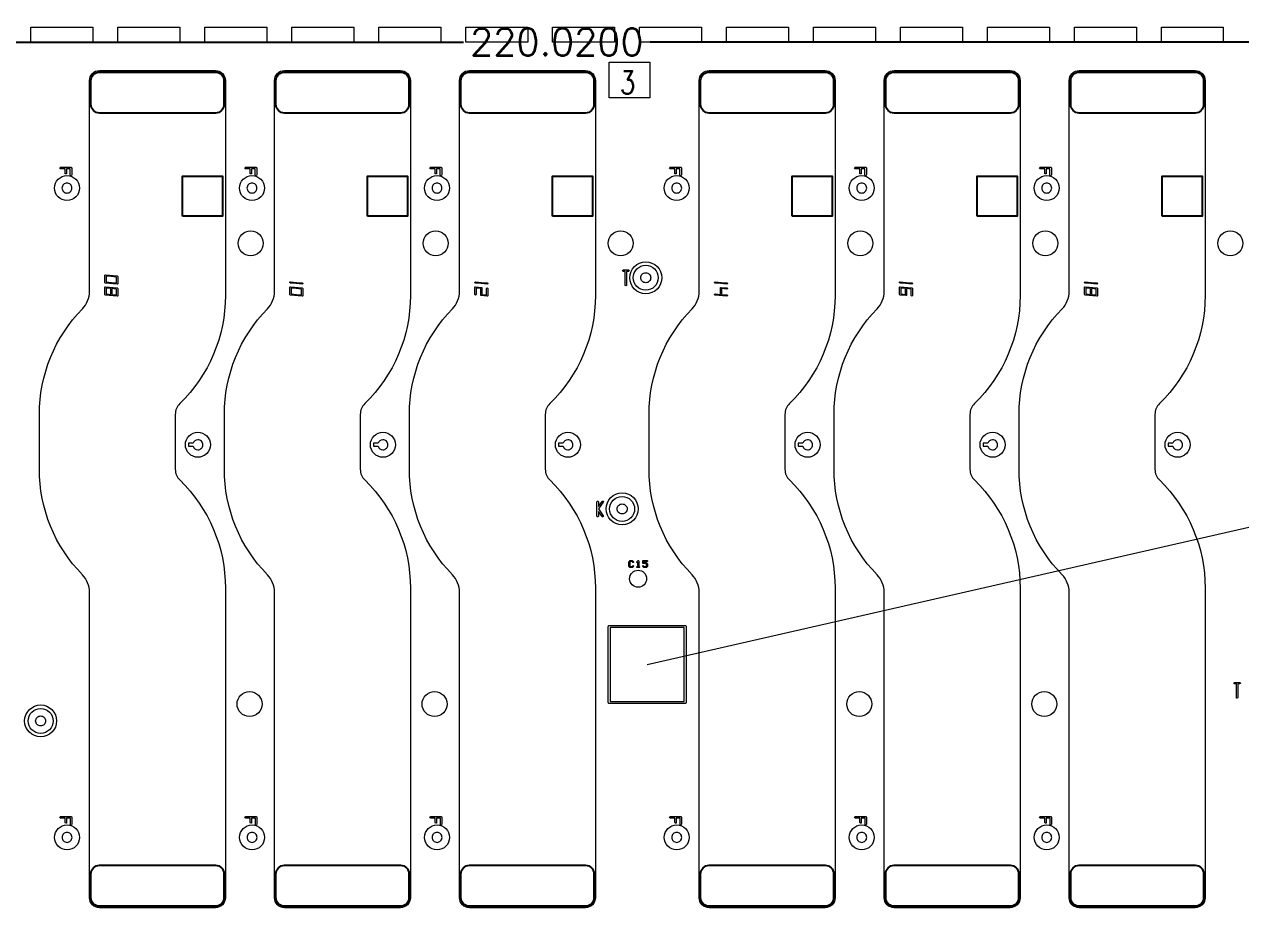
# Model space of a CAD drawing. Extents: x 2864 to 3941, y 2420 to 3182.
# Drawn here: x 3085.6 to 3207.3, y 2763.1 to 2851.6 of the extents above; entities that cross this region are included whole.
import ezdxf
from ezdxf.enums import TextEntityAlignment as Align

# ---------------------------------------------------------------- set-up
doc = ezdxf.new("R2010")
doc.units = 0
doc.layers.get('0').update_dxf_attribs({"lineweight": 0})
doc.layers.get('Defpoints').update_dxf_attribs({"lineweight": 0})
for name, color, linetype in [('barcodea-t_layer0', 1, 'Continuous'), ('susa-t_layer1', 2, 'Continuous'), ('序號', 1, 'Continuous')]:
    doc.layers.add(name, color=color, linetype=linetype)
doc.layers.add('備註', color=1, linetype='Continuous', lineweight=0)
doc.layers.add('尺寸線', color=3, linetype='Continuous', lineweight=0)
doc.styles.get("Standard").update_dxf_attribs({"font": 'SIMPLEX.SHX', "height": 2.7})
doc.dimstyles.get("Standard").update_dxf_attribs({"dimtxt": 6, "dimasz": 0.18, "dimexe": 0.18, "dimexo": 0.0625, "dimgap": 0.09, "dimtad": 0, "dimtih": 1, "dimtoh": 1, "dimdec": 4, "dimzin": 0, "dimdsep": 46, "dimtxsty": 'Standard', "dimcen": 0.09, "dimadec": 0, "dimazin": 0, "dimtfac": 1, "dimtdec": 4, "dimtofl": 0, "dimtmove": 0, "dimatfit": 3, "dimfxl": 0, "dimtolj": 1, "dimtzin": 0, "dimarcsym": 0})

# ---------------------------------------------------------------- blocks, each defined once
blk = doc.blocks.new('*D17')
at = {"layer": 'Defpoints', "color": 0, "linetype": 'Continuous'}
for p in [(3248.92, 2849.78), (3028.9, 2835.16), (3248.92, 2835.16)]:
    blk.add_point(p, dxfattribs=at)
at = {"layer": '尺寸線', "color": 0, "linetype": 'Continuous', "lineweight": -2}
for p, q in [((3028.9, 2835.22), (3028.9, 2849.96)), ((3029.08, 2849.78), (3129.56, 2849.78)), ((3248.74, 2849.78), (3148.26, 2849.78)), ((3248.92, 2835.22), (3248.92, 2849.96))]:
    blk.add_line(p, q, dxfattribs=at)
at = {"layer": '尺寸線', "color": 0, "linetype": 'Continuous'}
for points in [[(3029.08, 2849.81), (3029.08, 2849.75), (3028.9, 2849.78)], [(3248.74, 2849.75), (3248.74, 2849.81), (3248.92, 2849.78)]]:
    blk.add_solid(points, dxfattribs=at)
at = {"layer": '尺寸線', "color": 0, "linetype": 'Continuous', "insert": (3138.91, 2849.78), "char_height": 2.7, "attachment_point": 5}
blk.add_mtext('\\A1;220.0200', dxfattribs=at)

msp = doc.modelspace()

# ---------------------------------------------------------------- linework, layer by layer
at = {"linetype": 'Continuous'}
for points in [[(3086.29397, 2849.78466), (3086.29397, 2851.28466), (3092.49397, 2851.28466), (3092.49397, 2849.78466)], [(3094.99397, 2849.78466), (3094.99397, 2851.28466), (3101.19397, 2851.28466), (3101.19397, 2849.78466)], [(3103.69397, 2849.78466), (3103.69397, 2851.28466), (3109.89397, 2851.28466), (3109.89397, 2849.78466)], [(3112.39397, 2849.78466), (3112.39397, 2851.28466), (3118.59397, 2851.28466), (3118.59397, 2849.78466)], [(3121.09397, 2849.78466), (3121.09397, 2851.28466), (3127.29397, 2851.28466), (3127.29397, 2849.78466)], [(3129.79397, 2849.78466), (3129.79397, 2851.28466), (3135.99397, 2851.28466), (3135.99397, 2849.78466)], [(3138.49397, 2849.78466), (3138.49397, 2851.28466), (3144.69397, 2851.28466), (3144.69397, 2849.78466)], [(3147.19397, 2849.78466), (3147.19397, 2851.28466), (3153.39397, 2851.28466), (3153.39397, 2849.78466)], [(3155.89397, 2849.78466), (3155.89397, 2851.28466), (3162.09397, 2851.28466), (3162.09397, 2849.78466)], [(3164.59397, 2849.78466), (3164.59397, 2851.28466), (3170.79397, 2851.28466), (3170.79397, 2849.78466)], [(3173.29397, 2849.78466), (3173.29397, 2851.28466), (3179.49397, 2851.28466), (3179.49397, 2849.78466)], [(3181.99397, 2849.78466), (3181.99397, 2851.28466), (3188.19397, 2851.28466), (3188.19397, 2849.78466)], [(3190.69397, 2849.78466), (3190.69397, 2851.28466), (3196.89397, 2851.28466), (3196.89397, 2849.78466)], [(3199.39397, 2849.78466), (3199.39397, 2851.28466), (3205.59397, 2851.28466), (3205.59397, 2849.78466)], [(3093.80783, 2825.76405), (3094.34285, 2825.71209), (3094.86627, 2825.66126), (3094.86627, 2826.24162), (3094.33125, 2826.29358), (3093.80783, 2826.3444)], [(3093.80783, 2824.56405), (3094.27705, 2824.51848), (3094.27705, 2825.09884), (3093.80783, 2825.14441)], [(3094.39705, 2824.50683), (3094.86627, 2824.46126), (3094.86627, 2825.04162), (3094.39705, 2825.08719)], [(3112.31783, 2824.56405), (3112.85285, 2824.51209), (3113.37627, 2824.46126), (3113.37627, 2825.04162), (3112.84125, 2825.09357), (3112.31783, 2825.14441)], [(3173.31783, 2824.56405), (3173.78705, 2824.51848), (3173.78705, 2825.09884), (3173.31783, 2825.14441)], [(3191.82783, 2824.56405), (3192.29705, 2824.51848), (3192.29705, 2825.09884), (3191.82783, 2825.14441)], [(3192.41705, 2824.50683), (3192.88627, 2824.46126), (3192.88627, 2825.04162), (3192.41705, 2825.08719)], [(3144.26282, 2783.75688), (3151.66282, 2783.75688), (3151.66282, 2791.15688), (3144.26282, 2791.15688)]]:
    msp.add_lwpolyline(points, close=True, dxfattribs=at)
for points in [[(3087.1358, 2807.00314), (3087.1358, 2812.503, -0.196007), (3091.43961, 2823.06029, 0.196009), (3092.1523, 2824.80803), (3092.1523, 2845.92457, -0.414215), (3093.1523, 2846.92457), (3104.75222, 2846.92457, -0.414215), (3105.75222, 2845.92457), (3105.75222, 2824.3935, -0.202321), (3101.18872, 2813.57704, 0.202214), (3100.73572, 2812.503), (3100.73572, 2807.00314, 0.202309), (3101.18911, 2805.92872, -0.202312), (3105.75222, 2795.11264), (3105.75222, 2764.10457, -0.414215), (3104.75222, 2763.10457), (3093.1523, 2763.10457, -0.414215), (3092.1523, 2764.10457), (3092.1523, 2794.69811, 0.196013), (3091.43958, 2796.44588, -0.196007)], [(3105.6458, 2807.00314), (3105.6458, 2812.503, -0.196007), (3109.94961, 2823.06029, 0.196009), (3110.6623, 2824.80803), (3110.6623, 2845.92457, -0.414215), (3111.6623, 2846.92457), (3123.26222, 2846.92457, -0.414215), (3124.26222, 2845.92457), (3124.26222, 2824.3935, -0.202321), (3119.69872, 2813.57704, 0.202214), (3119.24572, 2812.503), (3119.24572, 2807.00314, 0.202309), (3119.69911, 2805.92872, -0.202312), (3124.26222, 2795.11264), (3124.26222, 2764.10457, -0.414215), (3123.26222, 2763.10457), (3111.6623, 2763.10457, -0.414215), (3110.6623, 2764.10457), (3110.6623, 2794.69811, 0.196013), (3109.94958, 2796.44588, -0.196007)], [(3124.1558, 2807.00314), (3124.1558, 2812.503, -0.196007), (3128.45961, 2823.06029, 0.196009), (3129.1723, 2824.80803), (3129.1723, 2845.92457, -0.414215), (3130.1723, 2846.92457), (3141.77222, 2846.92457, -0.414215), (3142.77222, 2845.92457), (3142.77222, 2824.3935, -0.202321), (3138.20872, 2813.57704, 0.202214), (3137.75572, 2812.503), (3137.75572, 2807.00314, 0.202309), (3138.20911, 2805.92872, -0.202312), (3142.77222, 2795.11264), (3142.77222, 2764.10457, -0.414215), (3141.77222, 2763.10457), (3130.1723, 2763.10457, -0.414215), (3129.1723, 2764.10457), (3129.1723, 2794.69811, 0.196013), (3128.45958, 2796.44588, -0.196007)], [(3148.1358, 2807.00314), (3148.1358, 2812.503, -0.196007), (3152.43961, 2823.06029, 0.196009), (3153.1523, 2824.80803), (3153.1523, 2845.92457, -0.414215), (3154.1523, 2846.92457), (3165.75222, 2846.92457, -0.414215), (3166.75222, 2845.92457), (3166.75222, 2824.3935, -0.202321), (3162.18873, 2813.57704, 0.202214), (3161.73572, 2812.503), (3161.73572, 2807.00314, 0.202309), (3162.18911, 2805.92872, -0.202312), (3166.75222, 2795.11264), (3166.75222, 2764.10457, -0.414215), (3165.75222, 2763.10457), (3154.1523, 2763.10457, -0.414215), (3153.1523, 2764.10457), (3153.1523, 2794.69811, 0.196013), (3152.43958, 2796.44588, -0.196007)], [(3166.6458, 2807.00314), (3166.6458, 2812.503, -0.196007), (3170.94961, 2823.06029, 0.196009), (3171.6623, 2824.80803), (3171.6623, 2845.92457, -0.414215), (3172.6623, 2846.92457), (3184.26223, 2846.92457, -0.414215), (3185.26222, 2845.92457), (3185.26222, 2824.3935, -0.202321), (3180.69873, 2813.57704, 0.202214), (3180.24572, 2812.503), (3180.24572, 2807.00314, 0.202309), (3180.69911, 2805.92872, -0.202312), (3185.26222, 2795.11264), (3185.26222, 2764.10457, -0.414215), (3184.26223, 2763.10457), (3172.6623, 2763.10457, -0.414215), (3171.6623, 2764.10457), (3171.6623, 2794.69811, 0.196013), (3170.94958, 2796.44588, -0.196007)], [(3185.1558, 2807.00314), (3185.1558, 2812.503, -0.196007), (3189.45961, 2823.06029, 0.196009), (3190.1723, 2824.80803), (3190.1723, 2845.92457, -0.414215), (3191.1723, 2846.92457), (3202.77222, 2846.92457, -0.414215), (3203.77222, 2845.92457), (3203.77222, 2824.3935, -0.202321), (3199.20872, 2813.57704, 0.202214), (3198.75572, 2812.503), (3198.75572, 2807.00314, 0.202309), (3199.20911, 2805.92872, -0.202312), (3203.77222, 2795.11264), (3203.77222, 2764.10457, -0.414215), (3202.77222, 2763.10457), (3191.1723, 2763.10457, -0.414215), (3190.1723, 2764.10457), (3190.1723, 2794.69811, 0.196013), (3189.45958, 2796.44588, -0.196007)], [(3089.26346, 2837.09038, -1), (3089.26346, 2837.24038), (3089.78499, 2837.24038), (3090.30651, 2837.24038, -0.414241), (3090.38151, 2837.16538), (3090.38151, 2836.47001, -1), (3090.23151, 2836.47001), (3090.23151, 2837.09038), (3089.85998, 2837.09038), (3089.85998, 2836.64386, -1), (3089.70998, 2836.64386), (3089.70998, 2837.09038)], [(3107.77346, 2837.09038, -1), (3107.77346, 2837.24038), (3108.29498, 2837.24038), (3108.81651, 2837.24038, -0.414241), (3108.89151, 2837.16538), (3108.89151, 2836.47001, -1), (3108.74151, 2836.47001), (3108.74151, 2837.09038), (3108.36998, 2837.09038), (3108.36998, 2836.64386, -1), (3108.21998, 2836.64386), (3108.21998, 2837.09038)], [(3126.28346, 2837.09038, -1), (3126.28346, 2837.24038), (3126.80499, 2837.24038), (3127.32651, 2837.24038, -0.414241), (3127.40151, 2837.16538), (3127.40151, 2836.47001, -1), (3127.25151, 2836.47001), (3127.25151, 2837.09038), (3126.87999, 2837.09038), (3126.87999, 2836.64386, -1), (3126.72998, 2836.64386), (3126.72998, 2837.09038)], [(3150.26346, 2837.09038, -1), (3150.26346, 2837.24038), (3150.78498, 2837.24038), (3151.30651, 2837.24038, -0.414241), (3151.38151, 2837.16538), (3151.38151, 2836.47001, -1), (3151.23151, 2836.47001), (3151.23151, 2837.09038), (3150.85998, 2837.09038), (3150.85998, 2836.64386, -1), (3150.70999, 2836.64386), (3150.70999, 2837.09038)], [(3168.77346, 2837.09038, -1), (3168.77346, 2837.24038), (3169.29499, 2837.24038), (3169.81651, 2837.24038, -0.414241), (3169.89151, 2837.16538), (3169.89151, 2836.47001, -1), (3169.74151, 2836.47001), (3169.74151, 2837.09038), (3169.36998, 2837.09038), (3169.36998, 2836.64386, -1), (3169.21998, 2836.64386), (3169.21998, 2837.09038)], [(3187.28346, 2837.09038, -1), (3187.28346, 2837.24038), (3187.80498, 2837.24038), (3188.32651, 2837.24038, -0.414241), (3188.40151, 2837.16538), (3188.40151, 2836.47001, -1), (3188.25151, 2836.47001), (3188.25151, 2837.09038), (3187.87999, 2837.09038), (3187.87999, 2836.64386, -1), (3187.72999, 2836.64386), (3187.72999, 2837.09038)], [(3089.40203, 2835.15833, 0.414217), (3089.90203, 2834.65834, 0.414217), (3090.40203, 2835.15833, 0.414217), (3089.90203, 2835.65833, 0.414217)], [(3107.91203, 2835.15833, 0.414217), (3108.41203, 2834.65834, 0.414217), (3108.91203, 2835.15833, 0.414217), (3108.41203, 2835.65833, 0.414217)], [(3126.42203, 2835.15833, 0.414217), (3126.92203, 2834.65834, 0.414217), (3127.42203, 2835.15833, 0.414217), (3126.92203, 2835.65833, 0.414217)], [(3150.40203, 2835.15833, 0.414217), (3150.90203, 2834.65834, 0.414217), (3151.40203, 2835.15833, 0.414217), (3150.90203, 2835.65833, 0.414217)], [(3168.91203, 2835.15833, 0.414217), (3169.41203, 2834.65834, 0.414217), (3169.91203, 2835.15833, 0.414217), (3169.41203, 2835.65833, 0.414217)], [(3187.42203, 2835.15833, 0.414217), (3187.92203, 2834.65834, 0.414217), (3188.42203, 2835.15833, 0.414217), (3187.92203, 2835.65833, 0.414217)], [(3107.02894, 2829.62883, -0.414215), (3108.27894, 2830.87883, -0.414215), (3109.52894, 2829.62883, -0.414215), (3108.27894, 2828.37883, -0.414215)], [(3125.53894, 2829.62883, -0.414215), (3126.78894, 2830.87883, -0.414215), (3128.03894, 2829.62883, -0.414215), (3126.78894, 2828.37883, -0.414215)], [(3144.04894, 2829.62883, -0.414215), (3145.29894, 2830.87883, -0.414215), (3146.54894, 2829.62883, -0.414215), (3145.29894, 2828.37883, -0.414215)], [(3168.02894, 2829.62883, -0.414215), (3169.27894, 2830.87883, -0.414215), (3170.52894, 2829.62883, -0.414215), (3169.27894, 2828.37883, -0.414215)], [(3186.53894, 2829.62883, -0.414215), (3187.78894, 2830.87883, -0.414215), (3189.03894, 2829.62883, -0.414215), (3187.78894, 2828.37883, -0.414215)], [(3205.04894, 2829.62883, -0.414215), (3206.29894, 2830.87883, -0.414215), (3207.54894, 2829.62883, -0.414215), (3206.29894, 2828.37883, -0.414215)], [(3093.68783, 2825.70993), (3093.68783, 2826.41017, -0.444611), (3093.75363, 2826.47023), (3094.93207, 2826.3558, -0.387811), (3094.98627, 2826.29573), (3094.98627, 2825.59549, -0.444611), (3094.92047, 2825.53543), (3093.74203, 2825.64987, -0.387811)], [(3145.56952, 2826.81906, -1), (3145.56952, 2826.96905), (3145.81786, 2826.96905), (3146.06621, 2826.96905, -1), (3146.06621, 2826.81906), (3145.89286, 2826.81906), (3145.89286, 2825.45366, -1), (3145.74286, 2825.45366), (3145.74286, 2826.81906)], [(3147.30854, 2826.17914, -0.414217), (3147.80854, 2826.67914, -0.414217), (3148.30854, 2826.17914, -0.414217), (3147.80854, 2825.67914, -0.414217)], [(3093.68783, 2824.50993), (3093.68783, 2825.21017, -0.444611), (3093.75363, 2825.27023), (3094.93207, 2825.1558, -0.387811), (3094.98627, 2825.09573), (3094.98627, 2824.3955, -0.444611), (3094.92047, 2824.33543), (3093.74203, 2824.44987, -0.387811)], [(3112.25203, 2825.64987, -1), (3112.26363, 2825.76931), (3112.85285, 2825.71209), (3113.44207, 2825.65487, -1), (3113.43047, 2825.53543), (3112.84125, 2825.59265)], [(3112.19783, 2824.50993), (3112.19783, 2825.21017, -0.444611), (3112.26363, 2825.27023), (3113.44207, 2825.1558, -0.387811), (3113.49627, 2825.09573), (3113.49627, 2824.3955, -0.444611), (3113.43047, 2824.33543), (3112.25203, 2824.44987, -0.387811)], [(3130.76203, 2825.64987, -1), (3130.77363, 2825.76931), (3131.36285, 2825.71209), (3131.95207, 2825.65487, -1), (3131.94047, 2825.53543), (3131.35125, 2825.59265)], [(3130.70783, 2824.50959), (3130.70783, 2825.21017, -0.444611), (3130.77363, 2825.27023), (3131.36285, 2825.21302, -0.387811), (3131.41705, 2825.15295), (3131.41705, 2824.50683), (3131.88627, 2824.46126), (3131.88627, 2825.09608, -1), (3132.00627, 2825.09608), (3132.00627, 2824.3955, -0.444611), (3131.94047, 2824.33543), (3131.35125, 2824.39265, -0.387811), (3131.29705, 2824.45271), (3131.29705, 2825.09884), (3130.82783, 2825.14441), (3130.82783, 2824.50959, -1)], [(3154.74203, 2825.64987, -1), (3154.75363, 2825.76931), (3155.34285, 2825.71209), (3155.93207, 2825.65487, -1), (3155.92047, 2825.53543), (3155.33125, 2825.59265)], [(3154.74203, 2824.44987, -1), (3154.75363, 2824.56931), (3155.27705, 2824.51848), (3155.27705, 2825.15295, -0.444611), (3155.34285, 2825.21302), (3155.93207, 2825.1558, -1), (3155.92047, 2825.03636), (3155.39705, 2825.08719), (3155.39705, 2824.50683), (3155.93207, 2824.45487, -1), (3155.92047, 2824.33543)], [(3173.25203, 2825.64987, -1), (3173.26363, 2825.76931), (3173.85285, 2825.71209), (3174.44207, 2825.65487, -1), (3174.43047, 2825.53543), (3173.84125, 2825.59265)], [(3173.19783, 2824.50993), (3173.19783, 2825.21017, -0.444611), (3173.26363, 2825.27023), (3174.44207, 2825.1558, -0.387811), (3174.49627, 2825.09573), (3174.49627, 2824.39515, -1), (3174.37627, 2824.39515), (3174.37627, 2825.04162), (3173.90705, 2825.08719), (3173.90705, 2824.45271, -0.444611), (3173.84125, 2824.39265), (3173.25203, 2824.44987, -0.387811)], [(3191.76203, 2825.64987, -1), (3191.77363, 2825.76931), (3192.36285, 2825.71209), (3192.95207, 2825.65487, -1), (3192.94047, 2825.53543), (3192.35125, 2825.59265)], [(3191.70783, 2824.50993), (3191.70783, 2825.21017, -0.444611), (3191.77363, 2825.27023), (3192.95207, 2825.1558, -0.387811), (3193.00627, 2825.09573), (3193.00627, 2824.3955, -0.444611), (3192.94047, 2824.33543), (3191.76203, 2824.44987, -0.387811)], [(3101.74776, 2809.45611, -0.414215), (3102.99776, 2810.70611, -0.414215), (3104.24776, 2809.45611, -0.414215), (3102.99776, 2808.2061, -0.414215)], [(3120.25776, 2809.45611, -0.414215), (3121.50776, 2810.70611, -0.414215), (3122.75776, 2809.45611, -0.414215), (3121.50776, 2808.2061, -0.414215)], [(3138.76776, 2809.45611, -0.414215), (3140.01776, 2810.70611, -0.414215), (3141.26776, 2809.45611, -0.414215), (3140.01776, 2808.2061, -0.414215)], [(3162.74776, 2809.45611, -0.414215), (3163.99776, 2810.70611, -0.414215), (3165.24776, 2809.45611, -0.414215), (3163.99776, 2808.2061, -0.414215)], [(3181.25776, 2809.45611, -0.414215), (3182.50776, 2810.70611, -0.414215), (3183.75776, 2809.45611, -0.414215), (3182.50776, 2808.2061, -0.414215)], [(3199.76776, 2809.45611, -0.414215), (3201.01776, 2810.70611, -0.414215), (3202.26776, 2809.45611, -0.414215), (3201.01776, 2808.2061, -0.414215)], [(3102.04662, 2809.3061), (3102.52079, 2809.3061, 0.327544), (3102.99776, 2808.95611, 0.414217), (3103.49776, 2809.45611, 0.414217), (3102.99776, 2809.95611, 0.327542), (3102.52079, 2809.60611), (3102.04662, 2809.60611)], [(3120.55661, 2809.3061), (3121.03079, 2809.3061, 0.327544), (3121.50776, 2808.95611, 0.414217), (3122.00776, 2809.45611, 0.414217), (3121.50776, 2809.95611, 0.327542), (3121.03079, 2809.60611), (3120.55661, 2809.60611)], [(3139.06662, 2809.3061), (3139.54079, 2809.3061, 0.327544), (3140.01776, 2808.95611, 0.414217), (3140.51776, 2809.45611, 0.414217), (3140.01776, 2809.95611, 0.327542), (3139.54079, 2809.60611), (3139.06662, 2809.60611)], [(3163.04662, 2809.3061), (3163.52079, 2809.3061, 0.327544), (3163.99776, 2808.95611, 0.414217), (3164.49776, 2809.45611, 0.414217), (3163.99776, 2809.95611, 0.327542), (3163.52079, 2809.60611), (3163.04662, 2809.60611)], [(3181.55661, 2809.3061), (3182.03079, 2809.3061, 0.327544), (3182.50776, 2808.95611, 0.414217), (3183.00776, 2809.45611, 0.414217), (3182.50776, 2809.95611, 0.327542), (3182.03079, 2809.60611), (3181.55661, 2809.60611)], [(3200.06662, 2809.3061), (3200.54079, 2809.3061, 0.327544), (3201.01776, 2808.95611, 0.414217), (3201.51776, 2809.45611, 0.414217), (3201.01776, 2809.95611, 0.327542), (3200.54079, 2809.60611), (3200.06662, 2809.60611)], [(3144.94397, 2803.03466, -0.414217), (3145.44397, 2803.53466, -0.414217), (3145.94397, 2803.03466, -0.414217), (3145.44397, 2802.53466, -0.414217)], [(3146.10173, 2797.31114), (3146.10173, 2797.70849, -0.200121), (3146.11653, 2797.744), (3146.21556, 2797.84303, -0.200121), (3146.25107, 2797.85783), (3146.44975, 2797.85783, -0.200121), (3146.48525, 2797.84303), (3146.58444, 2797.74385, -1), (3146.51373, 2797.67313), (3146.42904, 2797.75783), (3146.27178, 2797.75783), (3146.20173, 2797.68778), (3146.20173, 2797.33185), (3146.27178, 2797.2618), (3146.42904, 2797.2618), (3146.51373, 2797.34649, -1), (3146.58444, 2797.27578), (3146.48525, 2797.1766, -0.200121), (3146.44975, 2797.1618), (3146.25107, 2797.1618, -0.200121), (3146.21556, 2797.1766), (3146.11653, 2797.27563, -0.200121)], [(3147.50173, 2797.60915), (3147.50173, 2797.80783, -0.414253), (3147.55173, 2797.85783), (3147.94908, 2797.85783, -1), (3147.94908, 2797.75783), (3147.60173, 2797.75783), (3147.60173, 2797.65915), (3147.84975, 2797.65915, -0.200121), (3147.88525, 2797.64435), (3147.98428, 2797.54533, -0.200121), (3147.99908, 2797.50981), (3147.99908, 2797.31114, -0.200121), (3147.98428, 2797.27563), (3147.88525, 2797.1766, -0.200121), (3147.84975, 2797.1618), (3147.65107, 2797.1618, -0.200121), (3147.61556, 2797.1766), (3147.51638, 2797.27578, -1), (3147.58709, 2797.34649), (3147.67178, 2797.2618), (3147.82903, 2797.2618), (3147.89908, 2797.33185), (3147.89908, 2797.48911), (3147.82903, 2797.55915), (3147.55173, 2797.55915, -0.414253)], [(3146.19516, 2796.04516, -0.414215), (3147.04516, 2796.89516, -0.414215), (3147.89516, 2796.04516, -0.414215), (3147.04516, 2795.19516, -0.414215)], [(3144.06282, 2783.65688), (3144.06282, 2791.25688, -0.414228), (3144.16282, 2791.35688), (3151.76282, 2791.35688, -0.414228), (3151.86282, 2791.25688), (3151.86282, 2783.65688, -0.414228), (3151.76282, 2783.55688), (3144.16282, 2783.55688, -0.414228)], [(3106.91973, 2783.49174, -0.414215), (3108.16973, 2784.74173, -0.414215), (3109.41973, 2783.49174, -0.414215), (3108.16973, 2782.24174, -0.414215)], [(3125.42973, 2783.49174, -0.414215), (3126.67973, 2784.74173, -0.414215), (3127.92973, 2783.49174, -0.414215), (3126.67973, 2782.24174, -0.414215)], [(3167.91973, 2783.49174, -0.414215), (3169.16973, 2784.74173, -0.414215), (3170.41973, 2783.49174, -0.414215), (3169.16973, 2782.24174, -0.414215)], [(3186.42973, 2783.49174, -0.414215), (3187.67973, 2784.74173, -0.414215), (3188.92973, 2783.49174, -0.414215), (3187.67973, 2782.24174, -0.414215)], [(3206.72582, 2785.51586, -1), (3206.72582, 2785.66586), (3206.97416, 2785.66586), (3207.22251, 2785.66586, -1), (3207.22251, 2785.51586), (3207.04916, 2785.51586), (3207.04916, 2784.15046, -1), (3206.89916, 2784.15046), (3206.89916, 2785.51586)], [(3086.76682, 2781.80414, -0.414217), (3087.26682, 2782.30414, -0.414217), (3087.76682, 2781.80414, -0.414217), (3087.26682, 2781.30414, -0.414217)], [(3089.2689, 2772.07693, -1), (3089.2689, 2772.22693), (3089.79042, 2772.22693), (3090.31195, 2772.22693, -0.414241), (3090.38695, 2772.15194), (3090.38695, 2771.45657, -1), (3090.23695, 2771.45657), (3090.23695, 2772.07693), (3089.86542, 2772.07693), (3089.86542, 2771.63041, -1), (3089.71542, 2771.63041), (3089.71542, 2772.07693)], [(3107.7789, 2772.07693, -1), (3107.7789, 2772.22693), (3108.30042, 2772.22693), (3108.82195, 2772.22693, -0.414241), (3108.89695, 2772.15194), (3108.89695, 2771.45657, -1), (3108.74695, 2771.45657), (3108.74695, 2772.07693), (3108.37542, 2772.07693), (3108.37542, 2771.63041, -1), (3108.22543, 2771.63041), (3108.22543, 2772.07693)], [(3126.2889, 2772.07693, -1), (3126.2889, 2772.22693), (3126.81042, 2772.22693), (3127.33195, 2772.22693, -0.414241), (3127.40695, 2772.15194), (3127.40695, 2771.45657, -1), (3127.25695, 2771.45657), (3127.25695, 2772.07693), (3126.88543, 2772.07693), (3126.88543, 2771.63041, -1), (3126.73543, 2771.63041), (3126.73543, 2772.07693)], [(3150.2689, 2772.07693, -1), (3150.2689, 2772.22693), (3150.79043, 2772.22693), (3151.31195, 2772.22693, -0.414241), (3151.38695, 2772.15194), (3151.38695, 2771.45657, -1), (3151.23695, 2771.45657), (3151.23695, 2772.07693), (3150.86542, 2772.07693), (3150.86542, 2771.63041, -1), (3150.71542, 2771.63041), (3150.71542, 2772.07693)], [(3168.7789, 2772.07693, -1), (3168.7789, 2772.22693), (3169.30043, 2772.22693), (3169.82195, 2772.22693, -0.414241), (3169.89695, 2772.15194), (3169.89695, 2771.45657, -1), (3169.74695, 2771.45657), (3169.74695, 2772.07693), (3169.37542, 2772.07693), (3169.37542, 2771.63041, -1), (3169.22543, 2771.63041), (3169.22543, 2772.07693)], [(3187.2889, 2772.07693, -1), (3187.2889, 2772.22693), (3187.81042, 2772.22693), (3188.33195, 2772.22693, -0.414241), (3188.40695, 2772.15194), (3188.40695, 2771.45657, -1), (3188.25695, 2771.45657), (3188.25695, 2772.07693), (3187.88543, 2772.07693), (3187.88543, 2771.63041, -1), (3187.73542, 2771.63041), (3187.73542, 2772.07693)], [(3089.40747, 2770.14489, 0.414217), (3089.90747, 2769.64489, 0.414217), (3090.40747, 2770.14489, 0.414217), (3089.90747, 2770.64489, 0.414217)], [(3107.91747, 2770.14489, 0.414217), (3108.41747, 2769.64489, 0.414217), (3108.91747, 2770.14489, 0.414217), (3108.41747, 2770.64489, 0.414217)], [(3126.42747, 2770.14489, 0.414217), (3126.92747, 2769.64489, 0.414217), (3127.42747, 2770.14489, 0.414217), (3126.92747, 2770.64489, 0.414217)], [(3150.40747, 2770.14489, 0.414217), (3150.90747, 2769.64489, 0.414217), (3151.40747, 2770.14489, 0.414217), (3150.90747, 2770.64489, 0.414217)], [(3168.91747, 2770.14489, 0.414217), (3169.41747, 2769.64489, 0.414217), (3169.91747, 2770.14489, 0.414217), (3169.41747, 2770.64489, 0.414217)], [(3187.42747, 2770.14489, 0.414217), (3187.92747, 2769.64489, 0.414217), (3188.42747, 2770.14489, 0.414217), (3187.92747, 2770.64489, 0.414217)]]:
    msp.add_lwpolyline(points, format="xyb", close=True, dxfattribs=at)
for points in [[(3142.92995, 2802.30918), (3142.92995, 2803.74957, -1), (3143.07995, 2803.74957), (3143.07995, 2803.27023)], [(3143.07995, 2802.78852), (3143.07995, 2802.30918, -1), (3142.92995, 2802.30918)], [(3143.07995, 2803.27023), (3143.4399, 2803.79216, -1), (3143.56338, 2803.707), (3143.09605, 2803.02938), (3143.56338, 2802.35176, -1), (3143.4399, 2802.2666), (3143.07995, 2802.78852)], [(3146.91572, 2797.74385), (3147.0149, 2797.84303, -0.669786), (3147.10041, 2797.80783), (3147.10041, 2797.2618), (3147.14974, 2797.2618, -1), (3147.14974, 2797.1618), (3147.05041, 2797.1618)], [(3147.00041, 2797.68712), (3146.98643, 2797.67313, -1), (3146.91572, 2797.74385)], [(3147.05041, 2797.1618), (3146.95107, 2797.1618, -1), (3146.95107, 2797.2618), (3147.00041, 2797.2618), (3147.00041, 2797.68712)]]:
    msp.add_lwpolyline(points, format="xyb", dxfattribs=at)
for centre, radius in [((3089.90203, 2835.15833), 1.25), ((3108.41203, 2835.15833), 1.25), ((3126.92203, 2835.15833), 1.25), ((3150.90203, 2835.15833), 1.25), ((3169.41203, 2835.15833), 1.25), ((3187.92203, 2835.15833), 1.25), ((3147.80854, 2826.17914), 1.6), ((3147.80854, 2826.17914), 1.25), ((3145.44397, 2803.03466), 1.6), ((3145.44397, 2803.03466), 1.25), ((3087.26682, 2781.80414), 1.6), ((3087.26682, 2781.80414), 1.25), ((3089.90747, 2770.14489), 1.25), ((3108.41747, 2770.14489), 1.25), ((3126.92747, 2770.14489), 1.25), ((3150.90747, 2770.14489), 1.25), ((3169.41747, 2770.14489), 1.25), ((3187.92747, 2770.14489), 1.25)]:
    msp.add_circle(centre, radius)
at = {"layer": 'barcodea-t_layer0', "linetype": 'Continuous'}
for points in [[(3101.45226, 2832.35183), (3101.45226, 2836.35182), (3105.45225, 2836.35182), (3105.45225, 2832.35183)], [(3119.96226, 2832.35183), (3119.96226, 2836.35182), (3123.96225, 2836.35182), (3123.96225, 2832.35183)], [(3138.47226, 2832.35183), (3138.47226, 2836.35182), (3142.47225, 2836.35182), (3142.47225, 2832.35183)], [(3162.45226, 2832.35183), (3162.45226, 2836.35182), (3166.45225, 2836.35182), (3166.45225, 2832.35183)], [(3180.96226, 2832.35183), (3180.96226, 2836.35182), (3184.96225, 2836.35182), (3184.96225, 2832.35183)], [(3199.47226, 2832.35183), (3199.47226, 2836.35182), (3203.47225, 2836.35182), (3203.47225, 2832.35183)]]:
    msp.add_lwpolyline(points, close=True, dxfattribs=at)
at = {"layer": 'susa-t_layer1', "linetype": 'Continuous'}
for points in [[(3092.30216, 2843.52453), (3092.30216, 2845.92457, -0.413953), (3093.1523, 2846.77446), (3104.75222, 2846.77446, -0.414479), (3105.60236, 2845.92457), (3105.60236, 2843.52453, -0.414391), (3104.75222, 2842.67439), (3093.1523, 2842.67439, -0.414217)], [(3110.81216, 2843.52453), (3110.81216, 2845.92457, -0.413953), (3111.6623, 2846.77446), (3123.26222, 2846.77446, -0.414479), (3124.11236, 2845.92457), (3124.11236, 2843.52453, -0.414391), (3123.26222, 2842.67439), (3111.6623, 2842.67439, -0.414217)], [(3129.32216, 2843.52453), (3129.32216, 2845.92457, -0.413953), (3130.1723, 2846.77446), (3141.77222, 2846.77446, -0.414479), (3142.62236, 2845.92457), (3142.62236, 2843.52453, -0.414391), (3141.77222, 2842.67439), (3130.1723, 2842.67439, -0.414217)], [(3153.30216, 2843.52453), (3153.30216, 2845.92457, -0.413953), (3154.1523, 2846.77446), (3165.75222, 2846.77446, -0.414479), (3166.60236, 2845.92457), (3166.60236, 2843.52453, -0.414391), (3165.75222, 2842.67439), (3154.1523, 2842.67439, -0.414217)], [(3171.81216, 2843.52453), (3171.81216, 2845.92457, -0.413953), (3172.6623, 2846.77446), (3184.26223, 2846.77446, -0.414479), (3185.11236, 2845.92457), (3185.11236, 2843.52453, -0.414391), (3184.26223, 2842.67439), (3172.6623, 2842.67439, -0.414217)], [(3190.32216, 2843.52453), (3190.32216, 2845.92457, -0.413953), (3191.1723, 2846.77446), (3202.77222, 2846.77446, -0.414479), (3203.62236, 2845.92457), (3203.62236, 2843.52453, -0.414391), (3202.77222, 2842.67439), (3191.1723, 2842.67439, -0.414217)], [(3092.30216, 2764.10431), (3092.30216, 2766.50436, -0.414215), (3093.15204, 2767.35424), (3104.75222, 2767.35424, -0.414129), (3105.60236, 2766.50436), (3105.60236, 2764.10431, -0.414128), (3104.75273, 2763.25443), (3093.1523, 2763.25443, -0.414129)], [(3110.81216, 2764.10431), (3110.81216, 2766.50436, -0.414215), (3111.66204, 2767.35424), (3123.26222, 2767.35424, -0.414129), (3124.11236, 2766.50436), (3124.11236, 2764.10431, -0.414128), (3123.26273, 2763.25443), (3111.6623, 2763.25443, -0.414129)], [(3129.32216, 2764.10431), (3129.32216, 2766.50436, -0.414215), (3130.17205, 2767.35424), (3141.77222, 2767.35424, -0.414129), (3142.62236, 2766.50436), (3142.62236, 2764.10431, -0.414128), (3141.77273, 2763.25443), (3130.1723, 2763.25443, -0.414129)], [(3153.30216, 2764.10431), (3153.30216, 2766.50436, -0.414215), (3154.15204, 2767.35424), (3165.75222, 2767.35424, -0.414129), (3166.60236, 2766.50436), (3166.60236, 2764.10431, -0.414128), (3165.75273, 2763.25443), (3154.1523, 2763.25443, -0.414129)], [(3171.81216, 2764.10431), (3171.81216, 2766.50436, -0.414215), (3172.66205, 2767.35424), (3184.26223, 2767.35424, -0.414129), (3185.11236, 2766.50436), (3185.11236, 2764.10431, -0.414128), (3184.26273, 2763.25443), (3172.6623, 2763.25443, -0.414129)], [(3190.32216, 2764.10431), (3190.32216, 2766.50436, -0.414215), (3191.17205, 2767.35424), (3202.77222, 2767.35424, -0.414129), (3203.62236, 2766.50436), (3203.62236, 2764.10431, -0.414128), (3202.77273, 2763.25443), (3191.1723, 2763.25443, -0.414129)]]:
    msp.add_lwpolyline(points, format="xyb", close=True, dxfattribs=at)
at = {"layer": '備註'}
msp.add_line((3147.96282, 2787.45688), (3354.08433, 2834.50492), dxfattribs=at)
msp.add_lwpolyline([(3144.15723, 2847.75092), (3148.22474, 2847.75092), (3148.22474, 2844.19505), (3144.15723, 2844.19505)], close=True, dxfattribs=at)

# ---------------------------------------------------------------- texts
at = {"layer": '序號', "width": 0.8}
msp.add_text('3', height=2.268, dxfattribs=at).set_placement((3145.99224, 2845.73119), align=Align.MIDDLE_CENTER)

# ---------------------------------------------------------------- dimensions: what is measured, and where the dimension line sits
at = {"layer": '尺寸線', "linetype": 'Continuous'}
dim = msp.add_aligned_dim(p1=(3028.90203, 2835.15834), p2=(3248.92203, 2835.15834), distance=14.62632, dimstyle='Standard', dxfattribs=at)
dim.commit()
dim.dimension.update_dxf_attribs({"geometry": '*D17', "text_midpoint": (3138.91203, 2849.78466)})

doc.saveas('drawing.dxf')
